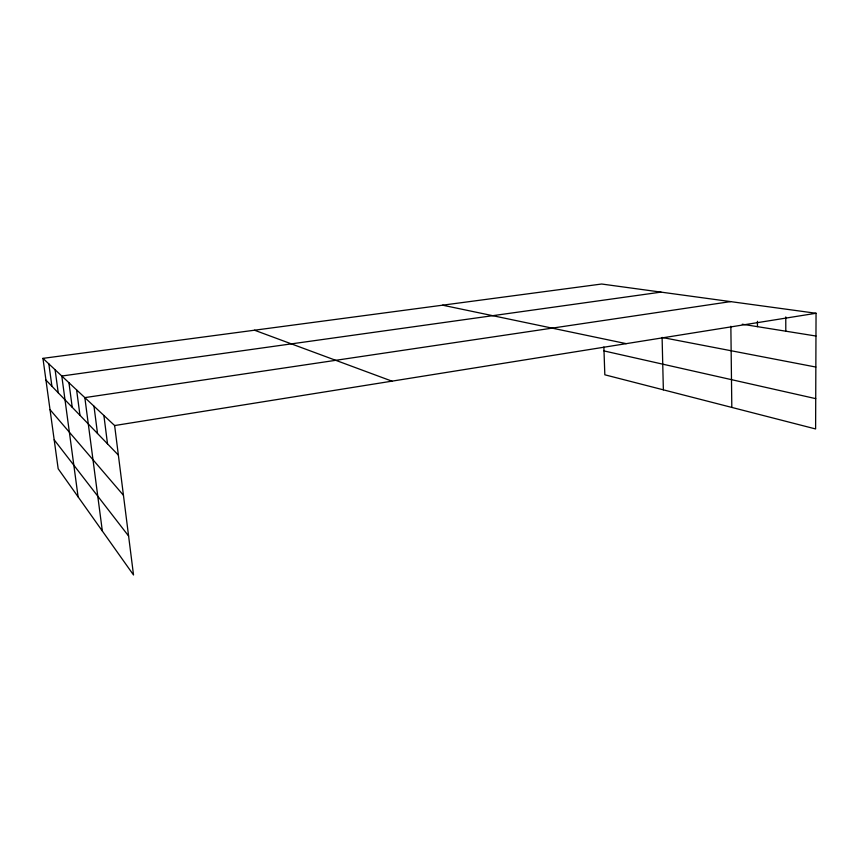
<?xml version="1.0" encoding="UTF-8"?>
<svg xmlns="http://www.w3.org/2000/svg" width="859" height="859" viewBox="0 0 859 859"><rect width="100%" height="100%" fill="white"/><g stroke="black" fill="none" stroke-linecap="round" stroke-linejoin="round"><path stroke-width="1.29" d="M42.95 358.364L114.634 425.549L133.521 574.982L58.176 468.756L42.95 358.364L601.654 284.018L816.05 313.267L815.61 428.952L604.833 374.803L603.866 347.004M114.634 425.549L816.05 313.267M730.569 301.606L84.837 397.62L102.339 531.023M660.99 292.114L61.794 376.027L78.094 496.835M742.24 324.219L815.964 336.03M815.846 367.051L662.096 337.458L663.363 389.836M442.578 305.181L626.265 343.654M603.995 350.923L815.728 398.64M254.511 330.21L391.972 381.16M45.946 380.065L118.37 455.109M50.026 409.657L123.449 495.278M54.181 439.808L128.592 536.027M48.834 363.883L51.905 386.239M55.105 369.757L58.24 392.81M68.945 382.727L72.231 407.306M76.601 389.911L79.973 415.327M93.975 406.189L97.518 433.505M103.885 415.477L107.515 443.867M730.859 326.259L731.814 407.424M757.434 321.309L757.466 326.656M785.77 316.928L785.802 331.198"/></g></svg>
